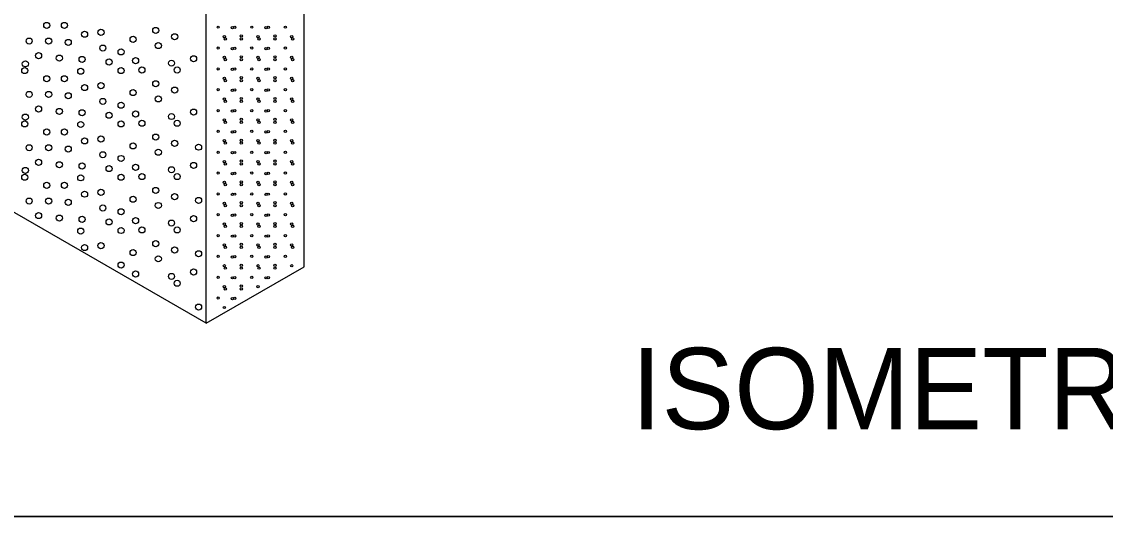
# Model space of a CAD drawing. Extents: x 1007 to 1035.5, y 1000.5 to 1021.5.
# Drawn here: x 1015.456 to 1018.651, y 1000.5 to 1001.96 of the extents above; entities that cross this region are included whole.
import ezdxf

# ---------------------------------------------------------------- set-up
doc = ezdxf.new("R2010")
doc.units = 0
for name, color, linetype in [('Level 1', 7, 'Continuous'), ('Level 10', 7, 'Continuous'), ('Level 11', 7, 'Continuous')]:
    doc.layers.add(name, color=color, linetype=linetype)

msp = doc.modelspace()

# ---------------------------------------------------------------- linework, layer by layer
at = {"layer": 'Level 1'}
for p, q in [((1015.9998, 1001.07), (1015.9998, 1002.07)), ((1016.2884, 1001.2367), (1016.2884, 1001.9867)), ((1015.9998, 1001.07), (1014.7728, 1001.7783)), ((1015.9998, 1001.07), (1016.2884, 1001.2367))]:
    msp.add_line(p, q, dxfattribs=at)
for centre, radius in [((1015.5296, 1001.9487), 0.00903), ((1015.5816, 1001.9487), 0.00903), ((1015.8509, 1001.9338), 0.00903), ((1016.0349, 1001.9435), 0.00339), ((1016.0769, 1001.9418), 0.00339), ((1016.0837, 1001.9427), 0.00339), ((1016.1341, 1001.9435), 0.00339), ((1016.1761, 1001.9418), 0.00339), ((1016.1828, 1001.9427), 0.00339), ((1016.2333, 1001.9435), 0.00339), ((1015.4776, 1001.9023), 0.00903), ((1015.5351, 1001.9023), 0.00903), ((1015.641, 1001.9227), 0.00903), ((1015.6893, 1001.9283), 0.00903), ((1015.784, 1001.9078), 0.00903), ((1015.9066, 1001.9153), 0.00903), ((1016.0534, 1001.9158), 0.00339), ((1016.0559, 1001.9089), 0.00339), ((1016.103, 1001.9175), 0.00339), ((1016.103, 1001.9089), 0.00339), ((1016.1526, 1001.9158), 0.00339), ((1016.1551, 1001.9089), 0.00339), ((1016.2022, 1001.9175), 0.00339), ((1016.2022, 1001.9089), 0.00339), ((1016.2518, 1001.9158), 0.00339), ((1016.2543, 1001.9089), 0.00339), ((1015.5927, 1001.8985), 0.00903), ((1015.6948, 1001.8818), 0.00903), ((1015.7487, 1001.8707), 0.00903), ((1015.8583, 1001.8893), 0.00903), ((1016.0349, 1001.882), 0.00339), ((1016.0769, 1001.8803), 0.00339), ((1016.0837, 1001.8812), 0.00339), ((1016.1341, 1001.882), 0.00339), ((1016.1761, 1001.8803), 0.00339), ((1016.1828, 1001.8812), 0.00339), ((1016.2333, 1001.882), 0.00339), ((1015.5054, 1001.8595), 0.00903), ((1015.5667, 1001.8521), 0.00903), ((1015.6336, 1001.8483), 0.00903), ((1015.7134, 1001.8409), 0.00903), ((1015.7914, 1001.8447), 0.00903), ((1015.8973, 1001.8373), 0.00903), ((1015.9623, 1001.8503), 0.00903), ((1016.0534, 1001.8543), 0.00339), ((1016.0559, 1001.8474), 0.00339), ((1016.103, 1001.856), 0.00339), ((1016.103, 1001.8474), 0.00339), ((1016.1526, 1001.8543), 0.00339), ((1016.1551, 1001.8474), 0.00339), ((1016.2022, 1001.856), 0.00339), ((1016.2022, 1001.8474), 0.00339), ((1016.2518, 1001.8543), 0.00339), ((1016.2543, 1001.8474), 0.00339), ((1015.4646, 1001.8155), 0.00903), ((1015.4664, 1001.8353), 0.00903), ((1015.6298, 1001.8136), 0.00903), ((1015.7487, 1001.8155), 0.00903), ((1015.81, 1001.8173), 0.00903), ((1015.914, 1001.8173), 0.00903), ((1016.0349, 1001.8205), 0.00339), ((1016.0769, 1001.8188), 0.00339), ((1016.0837, 1001.8197), 0.00339), ((1016.1341, 1001.8205), 0.00339), ((1016.1761, 1001.8188), 0.00339), ((1016.1828, 1001.8197), 0.00339), ((1016.2333, 1001.8205), 0.00339), ((1015.5296, 1001.7913), 0.00903), ((1015.5816, 1001.7913), 0.00903), ((1015.8509, 1001.7765), 0.00903), ((1016.0534, 1001.7928), 0.00339), ((1016.0559, 1001.7859), 0.00339), ((1016.103, 1001.7945), 0.00339), ((1016.103, 1001.7859), 0.00339), ((1016.1526, 1001.7928), 0.00339), ((1016.1551, 1001.7859), 0.00339), ((1016.2022, 1001.7945), 0.00339), ((1016.2022, 1001.7859), 0.00339), ((1016.2518, 1001.7928), 0.00339), ((1016.2543, 1001.7859), 0.00339), ((1015.4776, 1001.7449), 0.00903), ((1015.5351, 1001.7449), 0.00903), ((1015.5927, 1001.7412), 0.00903), ((1015.641, 1001.7653), 0.00903), ((1015.6893, 1001.7709), 0.00903), ((1015.784, 1001.7505), 0.00903), ((1015.9066, 1001.7579), 0.00903), ((1016.0349, 1001.759), 0.00339), ((1016.0769, 1001.7573), 0.00339), ((1016.0837, 1001.7582), 0.00339), ((1016.1341, 1001.759), 0.00339), ((1016.1761, 1001.7573), 0.00339), ((1016.1828, 1001.7582), 0.00339), ((1016.2333, 1001.759), 0.00339), ((1015.6948, 1001.7244), 0.00903), ((1015.7487, 1001.7133), 0.00903), ((1015.8583, 1001.7319), 0.00903), ((1016.0534, 1001.7313), 0.00339), ((1016.0559, 1001.7244), 0.00339), ((1016.103, 1001.733), 0.00339), ((1016.103, 1001.7244), 0.00339), ((1016.1526, 1001.7313), 0.00339), ((1016.1551, 1001.7244), 0.00339), ((1016.2022, 1001.733), 0.00339), ((1016.2022, 1001.7244), 0.00339), ((1016.2518, 1001.7313), 0.00339), ((1016.2543, 1001.7244), 0.00339), ((1015.4664, 1001.678), 0.00903), ((1015.5054, 1001.7022), 0.00903), ((1015.5667, 1001.6948), 0.00903), ((1015.6336, 1001.691), 0.00903), ((1015.7134, 1001.6836), 0.00903), ((1015.7914, 1001.6873), 0.00903), ((1015.8973, 1001.6799), 0.00903), ((1015.9623, 1001.6929), 0.00903), ((1016.0349, 1001.6975), 0.00339), ((1016.0769, 1001.6958), 0.00339), ((1016.0837, 1001.6967), 0.00339), ((1016.1341, 1001.6975), 0.00339), ((1016.1761, 1001.6958), 0.00339), ((1016.1828, 1001.6967), 0.00339), ((1016.2333, 1001.6975), 0.00339), ((1015.4646, 1001.6582), 0.00903), ((1015.6298, 1001.6563), 0.00903), ((1015.7487, 1001.6582), 0.00903), ((1015.81, 1001.66), 0.00903), ((1015.914, 1001.66), 0.00903), ((1016.0534, 1001.6698), 0.00339), ((1016.0559, 1001.6629), 0.00339), ((1016.103, 1001.6715), 0.00339), ((1016.103, 1001.6629), 0.00339), ((1016.1526, 1001.6698), 0.00339), ((1016.1551, 1001.6629), 0.00339), ((1016.2022, 1001.6715), 0.00339), ((1016.2022, 1001.6629), 0.00339), ((1016.2518, 1001.6698), 0.00339), ((1016.2543, 1001.6629), 0.00339), ((1015.5296, 1001.634), 0.00903), ((1015.5816, 1001.634), 0.00903), ((1015.6893, 1001.6136), 0.00903), ((1015.8509, 1001.6192), 0.00903), ((1016.0349, 1001.636), 0.00339), ((1016.0769, 1001.6343), 0.00339), ((1016.0837, 1001.6352), 0.00339), ((1016.1341, 1001.636), 0.00339), ((1016.1761, 1001.6343), 0.00339), ((1016.1828, 1001.6352), 0.00339), ((1016.2333, 1001.636), 0.00339), ((1015.4776, 1001.5876), 0.00903), ((1015.5351, 1001.5876), 0.00903), ((1015.5927, 1001.5838), 0.00903), ((1015.641, 1001.608), 0.00903), ((1015.784, 1001.5932), 0.00903), ((1015.9066, 1001.6006), 0.00903), ((1015.9771, 1001.5894), 0.00903), ((1016.0534, 1001.6083), 0.00339), ((1016.0559, 1001.6014), 0.00339), ((1016.103, 1001.61), 0.00339), ((1016.103, 1001.6014), 0.00339), ((1016.1526, 1001.6083), 0.00339), ((1016.1551, 1001.6014), 0.00339), ((1016.2022, 1001.61), 0.00339), ((1016.2022, 1001.6014), 0.00339), ((1016.2518, 1001.6083), 0.00339), ((1016.2543, 1001.6014), 0.00339), ((1015.6948, 1001.5671), 0.00903), ((1015.7487, 1001.556), 0.00903), ((1015.8583, 1001.5746), 0.00903), ((1016.0349, 1001.5745), 0.00339), ((1016.0769, 1001.5728), 0.00339), ((1016.0837, 1001.5737), 0.00339), ((1016.1341, 1001.5745), 0.00339), ((1016.1761, 1001.5728), 0.00339), ((1016.1828, 1001.5737), 0.00339), ((1016.2333, 1001.5745), 0.00339), ((1015.4664, 1001.5207), 0.00903), ((1015.5054, 1001.5448), 0.00903), ((1015.5667, 1001.5374), 0.00903), ((1015.6336, 1001.5337), 0.00903), ((1015.7134, 1001.5263), 0.00903), ((1015.7914, 1001.53), 0.00903), ((1015.8973, 1001.5226), 0.00903), ((1015.9623, 1001.5356), 0.00903), ((1016.0534, 1001.5468), 0.00339), ((1016.0559, 1001.5399), 0.00339), ((1016.103, 1001.5485), 0.00339), ((1016.103, 1001.5399), 0.00339), ((1016.1526, 1001.5468), 0.00339), ((1016.1551, 1001.5399), 0.00339), ((1016.2022, 1001.5485), 0.00339), ((1016.2022, 1001.5399), 0.00339), ((1016.2518, 1001.5468), 0.00339), ((1016.2543, 1001.5399), 0.00339), ((1015.4646, 1001.5008), 0.00903), ((1015.6298, 1001.4989), 0.00903), ((1015.7487, 1001.5008), 0.00903), ((1015.81, 1001.5027), 0.00903), ((1015.914, 1001.5027), 0.00903), ((1016.0349, 1001.513), 0.00339), ((1016.0769, 1001.5113), 0.00339), ((1016.0837, 1001.5122), 0.00339), ((1016.1341, 1001.513), 0.00339), ((1016.1761, 1001.5113), 0.00339), ((1016.1828, 1001.5122), 0.00339), ((1016.2333, 1001.513), 0.00339), ((1015.5296, 1001.4767), 0.00903), ((1015.5816, 1001.4767), 0.00903), ((1015.6893, 1001.4563), 0.00903), ((1015.8509, 1001.4618), 0.00903), ((1016.0534, 1001.4853), 0.00339), ((1016.0559, 1001.4784), 0.00339), ((1016.103, 1001.487), 0.00339), ((1016.103, 1001.4784), 0.00339), ((1016.1526, 1001.4853), 0.00339), ((1016.1551, 1001.4784), 0.00339), ((1016.2022, 1001.487), 0.00339), ((1016.2022, 1001.4784), 0.00339), ((1016.2518, 1001.4853), 0.00339), ((1016.2543, 1001.4784), 0.00339), ((1015.4776, 1001.4303), 0.00903), ((1015.5351, 1001.4303), 0.00903), ((1015.5927, 1001.4265), 0.00903), ((1015.641, 1001.4507), 0.00903), ((1015.784, 1001.4358), 0.00903), ((1015.9066, 1001.4433), 0.00903), ((1015.9771, 1001.4321), 0.00903), ((1016.0349, 1001.4515), 0.00339), ((1016.0769, 1001.4498), 0.00339), ((1016.0837, 1001.4507), 0.00339), ((1016.1341, 1001.4515), 0.00339), ((1016.1761, 1001.4498), 0.00339), ((1016.1828, 1001.4507), 0.00339), ((1016.2333, 1001.4515), 0.00339), ((1015.6948, 1001.4098), 0.00903), ((1015.7487, 1001.3987), 0.00903), ((1015.8583, 1001.4173), 0.00903), ((1016.0534, 1001.4238), 0.00339), ((1016.0559, 1001.4169), 0.00339), ((1016.103, 1001.4255), 0.00339), ((1016.103, 1001.4169), 0.00339), ((1016.1526, 1001.4238), 0.00339), ((1016.1551, 1001.4169), 0.00339), ((1016.2022, 1001.4255), 0.00339), ((1016.2022, 1001.4169), 0.00339), ((1016.2518, 1001.4238), 0.00339), ((1016.2543, 1001.4169), 0.00339), ((1015.5054, 1001.3875), 0.00903), ((1015.5667, 1001.3801), 0.00903), ((1015.6336, 1001.3763), 0.00903), ((1015.7134, 1001.3689), 0.00903), ((1015.7914, 1001.3727), 0.00903), ((1015.8973, 1001.3653), 0.00903), ((1015.9623, 1001.3783), 0.00903), ((1016.0349, 1001.39), 0.00339), ((1016.0769, 1001.3883), 0.00339), ((1016.0837, 1001.3892), 0.00339), ((1016.103, 1001.364), 0.00339), ((1016.1341, 1001.39), 0.00339), ((1016.1761, 1001.3883), 0.00339), ((1016.1828, 1001.3892), 0.00339), ((1016.2022, 1001.364), 0.00339), ((1016.2333, 1001.39), 0.00339), ((1015.6298, 1001.3416), 0.00903), ((1015.7487, 1001.3435), 0.00903), ((1015.81, 1001.3453), 0.00903), ((1015.914, 1001.3453), 0.00903), ((1016.0534, 1001.3623), 0.00339), ((1016.0559, 1001.3554), 0.00339), ((1016.103, 1001.3554), 0.00339), ((1016.1526, 1001.3623), 0.00339), ((1016.1551, 1001.3554), 0.00339), ((1016.2022, 1001.3554), 0.00339), ((1016.2518, 1001.3623), 0.00339), ((1016.2543, 1001.3554), 0.00339), ((1015.641, 1001.2933), 0.00903), ((1015.6893, 1001.2989), 0.00903), ((1015.8509, 1001.3045), 0.00903), ((1016.0349, 1001.3285), 0.00339), ((1016.0534, 1001.3008), 0.00339), ((1016.0769, 1001.3268), 0.00339), ((1016.0837, 1001.3277), 0.00339), ((1016.103, 1001.3025), 0.00339), ((1016.1341, 1001.3285), 0.00339), ((1016.1526, 1001.3008), 0.00339), ((1016.1761, 1001.3268), 0.00339), ((1016.1828, 1001.3277), 0.00339), ((1016.2022, 1001.3025), 0.00339), ((1016.2333, 1001.3285), 0.00339), ((1016.2518, 1001.3008), 0.00339), ((1015.784, 1001.2785), 0.00903), ((1015.9066, 1001.2859), 0.00903), ((1015.9771, 1001.2748), 0.00903), ((1016.0349, 1001.267), 0.00339), ((1016.0559, 1001.2939), 0.00339), ((1016.103, 1001.2939), 0.00339), ((1016.1341, 1001.267), 0.00339), ((1016.1551, 1001.2939), 0.00339), ((1016.2022, 1001.2939), 0.00339), ((1016.2333, 1001.267), 0.00339), ((1016.2543, 1001.2939), 0.00339), ((1015.7487, 1001.2413), 0.00903), ((1015.8583, 1001.2599), 0.00903), ((1016.0534, 1001.2393), 0.00339), ((1016.0769, 1001.2653), 0.00339), ((1016.0837, 1001.2662), 0.00339), ((1016.103, 1001.241), 0.00339), ((1016.1526, 1001.2393), 0.00339), ((1016.1761, 1001.2653), 0.00339), ((1016.1828, 1001.2662), 0.00339), ((1016.2022, 1001.241), 0.00339), ((1016.2518, 1001.2393), 0.00339), ((1015.7914, 1001.2153), 0.00903), ((1015.8973, 1001.2079), 0.00903), ((1015.9623, 1001.2209), 0.00903), ((1016.0349, 1001.2055), 0.00339), ((1016.0559, 1001.2324), 0.00339), ((1016.0769, 1001.2038), 0.00339), ((1016.0837, 1001.2047), 0.00339), ((1016.103, 1001.2324), 0.00339), ((1016.1341, 1001.2055), 0.00339), ((1016.1551, 1001.2324), 0.00339), ((1016.1761, 1001.2038), 0.00339), ((1016.1828, 1001.2047), 0.00339), ((1016.2022, 1001.2324), 0.00339), ((1015.914, 1001.188), 0.00903), ((1016.0534, 1001.1778), 0.00339), ((1016.0559, 1001.1709), 0.00339), ((1016.103, 1001.1795), 0.00339), ((1016.103, 1001.1709), 0.00339), ((1016.1526, 1001.1778), 0.00339), ((1016.0349, 1001.144), 0.00339), ((1016.0769, 1001.1423), 0.00339), ((1016.0837, 1001.1432), 0.00339), ((1015.9771, 1001.1174), 0.00903), ((1016.0534, 1001.1163), 0.00339)]:
    msp.add_circle(centre, radius, dxfattribs=at)
at = {"layer": 'Level 10'}
msp.add_line((1035.5, 1000.5), (1007, 1000.5), dxfattribs=at)
at = {"layer": 'Level 11'}
msp.add_lwpolyline([(1007, 1000.5), (1035.5, 1000.5), (1035.5, 1021.5), (1007, 1021.5)], close=True, dxfattribs=at)

# ---------------------------------------------------------------- texts
at = {"layer": 'Level 1'}
msp.add_text('ISOMETRIC VIEW', height=0.24, dxfattribs=at).set_placement((1017.2532, 1000.7572))

doc.saveas('drawing.dxf')
